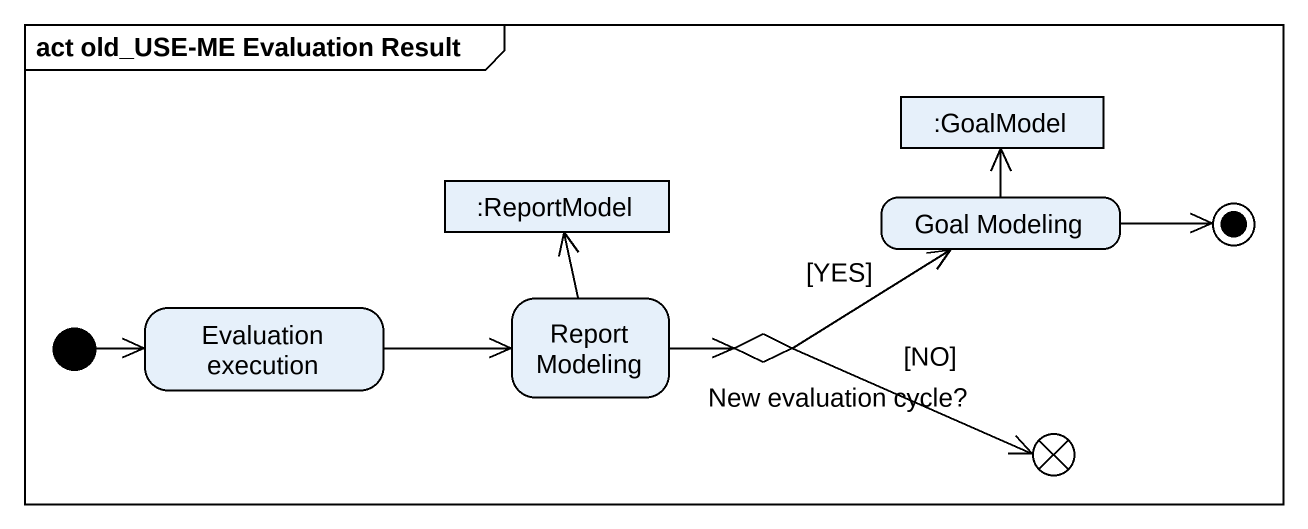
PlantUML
@startuml
mainframe act old_USE-ME Evaluation Result
hide empty description
state ":GoalModel" as GoalModel <<object>>
state ":ReportModel" as ReportModel <<object>>
state "Goal Modeling" as Goal_Modeling
state "Evaluation execution" as Evaluation_execution
state "Report Modeling" as Report_Modeling
state "New evaluation cycle?" as New_evaluation_cycle <<choice>>
state flowfinal1 <<end>>
[*] -right-> Evaluation_execution
Goal_Modeling -up-> GoalModel
Evaluation_execution -right-> Report_Modeling
Report_Modeling -up-> ReportModel
Report_Modeling -right-> New_evaluation_cycle
New_evaluation_cycle -right-> Goal_Modeling : [YES]
New_evaluation_cycle -right-> flowfinal1 : [NO]
Goal_Modeling -right-> [*]
@enduml
